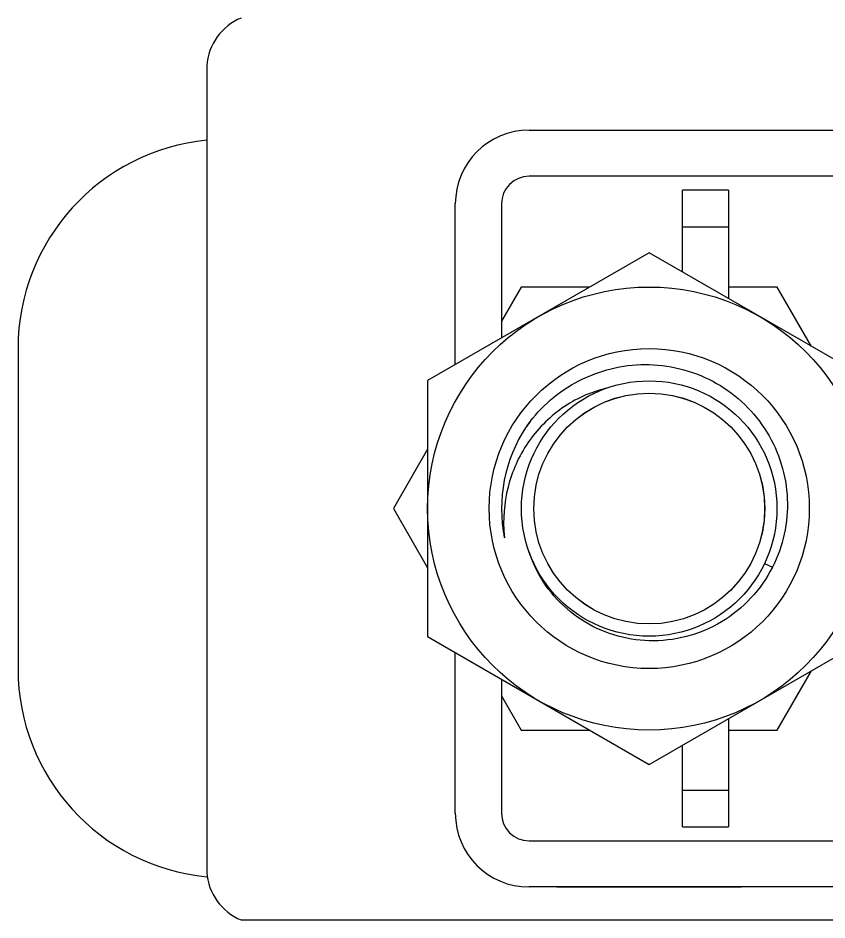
# Model space of a CAD drawing. Extents: x 1725261 to 1937680, y 860327 to 1571294.
# Drawn here: x 1824656.4 to 1825046.1, y 1228038.2 to 1228472.9 of the extents above; entities that cross this region are included whole.
import ezdxf

# ---------------------------------------------------------------- set-up
doc = ezdxf.new("R2010")
doc.units = 0
doc.header["$LTSCALE"] = 1000
doc.header["$MEASUREMENT"] = 0

msp = doc.modelspace()

# ---------------------------------------------------------------- linework, layer by layer
at = {"linetype": 'Continuous'}
for p, q in [((1824747.29, 1228449.88), (1824747.29, 1228061.25)), ((1824902.64, 1228418.9), (1825196.26, 1228418.9)), ((1825196.26, 1228396.65), (1824902.64, 1228396.65)), ((1824976.49, 1228350.54), (1824976.49, 1228389.98)), ((1824998.74, 1228389.98), (1824976.49, 1228389.98)), ((1824998.74, 1228389.98), (1824998.74, 1228337.7)), ((1824867.05, 1228305.85), (1824867.05, 1228383.31)), ((1824889.3, 1228383.31), (1824889.3, 1228318.69)), ((1824998.74, 1228372.19), (1824976.49, 1228372.19)), ((1824960.48, 1228359.79), (1824853.71, 1228298.14)), ((1825067.25, 1228298.14), (1824960.48, 1228359.79)), ((1824898.83, 1228343.27), (1824889.3, 1228326.75)), ((1824931.87, 1228343.27), (1824898.83, 1228343.27)), ((1825022.12, 1228343.27), (1824998.74, 1228343.27)), ((1825038.64, 1228314.66), (1825022.12, 1228343.27)), ((1824656.35, 1228313.77), (1824656.35, 1228159.23)), ((1824853.71, 1228298.14), (1824853.71, 1228174.86)), ((1824853.71, 1228265.11), (1824837.19, 1228236.5)), ((1824837.19, 1228236.5), (1824853.71, 1228207.89)), ((1824905.2, 1228208.96), (1824905.14, 1228209.09)), ((1825016.06, 1228210.06), (1825019.87, 1228208.25)), ((1824853.71, 1228174.86), (1824960.48, 1228113.21)), ((1824960.48, 1228113.21), (1825067.25, 1228174.86)), ((1824867.05, 1228089.69), (1824867.05, 1228167.15)), ((1825022.12, 1228129.73), (1825038.64, 1228158.34)), ((1824889.3, 1228154.31), (1824889.3, 1228089.69)), ((1824889.3, 1228146.25), (1824898.83, 1228129.73)), ((1824998.74, 1228135.3), (1824998.74, 1228083.02)), ((1824898.83, 1228129.73), (1824931.87, 1228129.73)), ((1824998.74, 1228129.73), (1825022.12, 1228129.73)), ((1824976.49, 1228083.02), (1824976.49, 1228122.46)), ((1824976.49, 1228100.81), (1824998.74, 1228100.81)), ((1824976.49, 1228083.02), (1824998.74, 1228083.02)), ((1824902.64, 1228076.34), (1825196.26, 1228076.34)), ((1825196.26, 1228054.1), (1824902.64, 1228054.1)), ((1825004.99, 1228053.99), (1824915.96, 1228053.99)), ((1824763.92, 1228038.21), (1825157.69, 1228038.21))]:
    msp.add_line(p, q, dxfattribs=at)
for radius in [106.77, 77.12, 61.55, 55.64, 55.61]:
    msp.add_circle((1824960.48, 1228236.5), radius, dxfattribs=at)
for centre, radius, start, end in [((1824773.93, 1228448.18), 26.69, 112.0243, 176.3478), ((1824902.64, 1228383.31), 35.59, 90, 180), ((1824757.03, 1228313.77), 100.68, 95.5519, 180), ((1824902.64, 1228383.31), 13.35, 90, 180), ((1824960.48, 1228236.5), 71.16, 146.4585, 191.4585), ((1824960.33, 1228236.59), 70.98, 144.3173, 146.4575), ((1824959.28, 1228235.14), 70.94, 143.2578, 145.0125), ((1824959.39, 1228235.06), 71.07, 142.4074, 143.2582), ((1824960.52, 1228236.46), 71.21, 143.0314, 144.3178), ((1824960.51, 1228236.5), 71.19, 187.6522, 190.0536), ((1824960.23, 1228236.45), 70.91, 190.0541, 191.458), ((1824960.93, 1228229.81), 70.58, 185.1831, 186.0541), ((1824961.2, 1228234.86), 61.7, 198.159, 204.6875), ((1824757.03, 1228159.23), 100.68, 180, 264.4481), ((1824902.64, 1228089.69), 35.59, 180, 270), ((1824902.64, 1228089.69), 13.35, 180, 270), ((1824773.93, 1228062.95), 26.69, 183.6522, 247.9757)]:
    msp.add_arc(centre, radius, start, end, dxfattribs=at)
for points, knots in [([(1824903.08, 1228278.42), (1824909.73, 1228287.06), (1824927.32, 1228301.44), (1824949.58, 1228306.17), (1824960.48, 1228305.89)], [0, 0, 0, 0, 0.500072, 1, 1, 1, 1]), ([(1824960.48, 1228305.89), (1824971.71, 1228305.6), (1824994.42, 1228299.33), (1825019.6, 1228274.89), (1825030, 1228241.35), (1825024.97, 1228218.25), (1825019.87, 1228208.25)], [0, 0, 0, 0, 0.250101, 0.50014, 0.750107, 1, 1, 1, 1]), ([(1824939.76, 1228294.46), (1824932.18, 1228292.65), (1824917.58, 1228286.03), (1824900.87, 1228268.94), (1824891.13, 1228247.13), (1824889.93, 1228231.21), (1824890.63, 1228223.43)], [0, 0, 0, 0, 0.249708, 0.499636, 0.749734, 1, 1, 1, 1]), ([(1824960.48, 1228172.75), (1824949.03, 1228173.07), (1824925.85, 1228180.16), (1824910.01, 1228198.57), (1824905.2, 1228208.96)], [0, 0, 0, 0, 0.500095, 1, 1, 1, 1]), ([(1825019.87, 1228208.25), (1825014.42, 1228197.55), (1824997.17, 1228178.81), (1824972.48, 1228172.41), (1824960.48, 1228172.75)], [0, 0, 0, 0, 0.500108, 1, 1, 1, 1])]:
    msp.add_open_spline(points, degree=3, knots=knots, dxfattribs=at)

doc.saveas('drawing.dxf')
